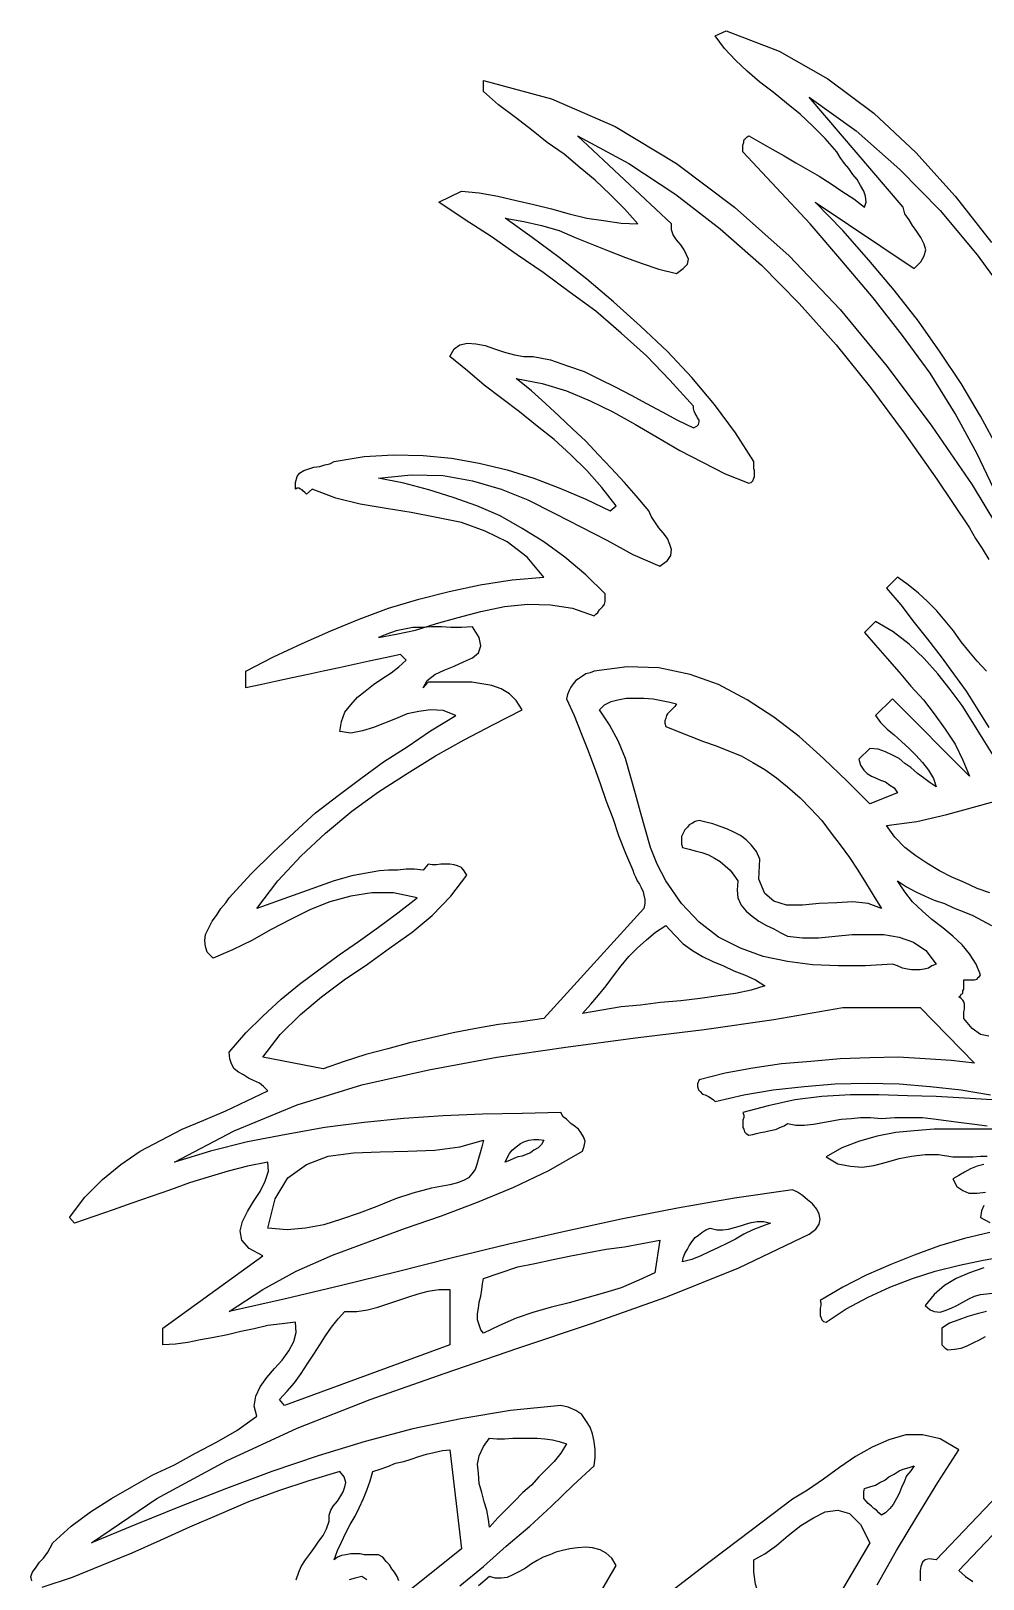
# Model space of a CAD drawing. Extents: x 0.03 to 7.02, y 0.01 to 6.89.
# Drawn here: x 0.079 to 1.213, y 5.049 to 6.894 of the extents above; entities that cross this region are included whole.
import ezdxf

# ---------------------------------------------------------------- set-up
doc = ezdxf.new("R2010")
doc.units = 0
doc.layers.add('1', color=7, linetype='Continuous')

msp = doc.modelspace()

# ---------------------------------------------------------------- linework, layer by layer
for points in [[(1.23, 6.34), (1.206, 6.39), (1.18, 6.438), (1.15, 6.486), (1.117, 6.531), (1.082, 6.576), (1.045, 6.62), (1.007, 6.664), (0.967, 6.707), (0.927, 6.75), (0.927, 6.752), (0.927, 6.755), (0.927, 6.758), (0.928, 6.761), (0.928, 6.763), (0.929, 6.765), (0.93, 6.766), (0.932, 6.768), (0.934, 6.769), (0.948, 6.761), (0.962, 6.753), (0.976, 6.745), (0.99, 6.737), (1.004, 6.729), (1.018, 6.721), (1.032, 6.712), (1.045, 6.703), (1.059, 6.694), (1.072, 6.684), (1.074, 6.69), (1.073, 6.697), (1.071, 6.703), (1.067, 6.71), (1.063, 6.717), (1.058, 6.723), (1.053, 6.73), (1.048, 6.736), (1.043, 6.743), (1.039, 6.75), (1.025, 6.766), (1.01, 6.781), (0.995, 6.795), (0.979, 6.808), (0.963, 6.821), (0.947, 6.833), (0.932, 6.846), (0.918, 6.859), (0.905, 6.873), (0.894, 6.888), (0.907, 6.894), (0.97, 6.87), (1.028, 6.837), (1.083, 6.796), (1.133, 6.749), (1.18, 6.697), (1.223, 6.642)], [(0.08, 5.047), (0.079, 5.052), (0.081, 5.057), (0.085, 5.063), (0.089, 5.069), (0.094, 5.074), (0.099, 5.081), (0.102, 5.086), (0.105, 5.092), (0.127, 5.112), (0.15, 5.129), (0.175, 5.145), (0.199, 5.159), (0.224, 5.173), (0.25, 5.185), (0.275, 5.199), (0.3, 5.212), (0.324, 5.226), (0.348, 5.243), (0.345, 5.255), (0.347, 5.267), (0.352, 5.278), (0.36, 5.289), (0.369, 5.3), (0.378, 5.31), (0.386, 5.321), (0.392, 5.332), (0.395, 5.343), (0.394, 5.355), (0.378, 5.353), (0.361, 5.351), (0.345, 5.347), (0.329, 5.344), (0.313, 5.34), (0.297, 5.337), (0.281, 5.334), (0.266, 5.331), (0.251, 5.329), (0.236, 5.328), (0.236, 5.348), (0.355, 5.434), (0.339, 5.443), (0.33, 5.453), (0.328, 5.464), (0.331, 5.475), (0.337, 5.487), (0.344, 5.499), (0.352, 5.511), (0.358, 5.523), (0.362, 5.535), (0.361, 5.546), (0.337, 5.541), (0.314, 5.535), (0.29, 5.528), (0.268, 5.521), (0.245, 5.513), (0.222, 5.505), (0.199, 5.497), (0.177, 5.489), (0.154, 5.481), (0.131, 5.473), (0.125, 5.48), (0.143, 5.504), (0.164, 5.525), (0.186, 5.543), (0.209, 5.559), (0.234, 5.572), (0.259, 5.585), (0.285, 5.596), (0.311, 5.607), (0.336, 5.619), (0.361, 5.631), (0.356, 5.636), (0.351, 5.64), (0.344, 5.643), (0.338, 5.646), (0.332, 5.65), (0.326, 5.653), (0.321, 5.657), (0.318, 5.663), (0.316, 5.669), (0.315, 5.677), (0.335, 5.7), (0.355, 5.72), (0.377, 5.74), (0.399, 5.758), (0.422, 5.775), (0.446, 5.793), (0.469, 5.809), (0.493, 5.826), (0.516, 5.843), (0.539, 5.861), (0.511, 5.867), (0.485, 5.867), (0.46, 5.863), (0.435, 5.856), (0.412, 5.847), (0.388, 5.835), (0.365, 5.823), (0.342, 5.81), (0.319, 5.799), (0.296, 5.789), (0.289, 5.796), (0.287, 5.803), (0.286, 5.81), (0.287, 5.817), (0.291, 5.825), (0.295, 5.833), (0.3, 5.84), (0.305, 5.848), (0.311, 5.855), (0.315, 5.861), (0.341, 5.889), (0.367, 5.915), (0.393, 5.939), (0.418, 5.962), (0.445, 5.983), (0.472, 6.003), (0.499, 6.023), (0.527, 6.041), (0.555, 6.06), (0.585, 6.078), (0.57, 6.084), (0.555, 6.085), (0.541, 6.083), (0.527, 6.08), (0.513, 6.074), (0.5, 6.069), (0.487, 6.064), (0.474, 6.06), (0.46, 6.057), (0.447, 6.059), (0.449, 6.071), (0.453, 6.082), (0.46, 6.091), (0.468, 6.1), (0.477, 6.107), (0.487, 6.115), (0.497, 6.122), (0.508, 6.129), (0.517, 6.136), (0.526, 6.144), (0.519, 6.151), (0.501, 6.147), (0.482, 6.143), (0.464, 6.139), (0.446, 6.135), (0.427, 6.131), (0.409, 6.127), (0.39, 6.123), (0.372, 6.119), (0.354, 6.115), (0.335, 6.111), (0.335, 6.131), (0.368, 6.148), (0.402, 6.164), (0.436, 6.179), (0.47, 6.193), (0.505, 6.206), (0.541, 6.217), (0.577, 6.226), (0.614, 6.234), (0.652, 6.24), (0.69, 6.243), (0.67, 6.267), (0.646, 6.285), (0.62, 6.298), (0.592, 6.308), (0.562, 6.314), (0.532, 6.32), (0.502, 6.325), (0.471, 6.33), (0.442, 6.337), (0.414, 6.348), (0.407, 6.342), (0.406, 6.343), (0.405, 6.344), (0.403, 6.346), (0.402, 6.347), (0.4, 6.348), (0.398, 6.349), (0.396, 6.349), (0.394, 6.348), (0.394, 6.356), (0.396, 6.363), (0.399, 6.367), (0.404, 6.37), (0.41, 6.372), (0.416, 6.374), (0.423, 6.375), (0.429, 6.377), (0.435, 6.378), (0.44, 6.381), (0.476, 6.387), (0.511, 6.389), (0.546, 6.388), (0.58, 6.385), (0.613, 6.379), (0.646, 6.371), (0.678, 6.361), (0.709, 6.349), (0.74, 6.336), (0.769, 6.322), (0.776, 6.328), (0.759, 6.35), (0.741, 6.37), (0.722, 6.389), (0.702, 6.407), (0.682, 6.423), (0.661, 6.44), (0.64, 6.456), (0.619, 6.472), (0.599, 6.489), (0.578, 6.506), (0.583, 6.515), (0.59, 6.52), (0.599, 6.522), (0.609, 6.521), (0.62, 6.519), (0.631, 6.515), (0.643, 6.511), (0.655, 6.508), (0.666, 6.506), (0.677, 6.506), (0.698, 6.502), (0.718, 6.495), (0.738, 6.488), (0.756, 6.479), (0.775, 6.47), (0.794, 6.46), (0.812, 6.45), (0.831, 6.44), (0.849, 6.43), (0.868, 6.421), (0.872, 6.423), (0.874, 6.425), (0.875, 6.428), (0.875, 6.43), (0.873, 6.433), (0.872, 6.435), (0.87, 6.438), (0.869, 6.441), (0.868, 6.444), (0.868, 6.447), (0.84, 6.478), (0.812, 6.507), (0.782, 6.534), (0.752, 6.56), (0.72, 6.583), (0.689, 6.606), (0.658, 6.627), (0.627, 6.649), (0.596, 6.669), (0.565, 6.69), (0.592, 6.703), (0.613, 6.701), (0.635, 6.697), (0.657, 6.692), (0.678, 6.687), (0.699, 6.682), (0.72, 6.676), (0.741, 6.671), (0.761, 6.668), (0.782, 6.665), (0.802, 6.664), (0.786, 6.682), (0.769, 6.699), (0.751, 6.716), (0.733, 6.731), (0.714, 6.747), (0.694, 6.761), (0.675, 6.776), (0.656, 6.791), (0.636, 6.806), (0.618, 6.822), (0.618, 6.835), (0.699, 6.813), (0.775, 6.78), (0.848, 6.736), (0.917, 6.684), (0.982, 6.626), (1.043, 6.562), (1.099, 6.494), (1.152, 6.423), (1.2, 6.353), (1.243, 6.282)], [(1.328, 5.21), (1.184, 5.059), (1.192, 5.052), (1.201, 5.046)], [(0.395, 5.048), (0.398, 5.057), (0.401, 5.064), (0.406, 5.072), (0.412, 5.08), (0.417, 5.087), (0.422, 5.094), (0.427, 5.101), (0.431, 5.109), (0.434, 5.118), (0.434, 5.125), (0.436, 5.131), (0.439, 5.136), (0.444, 5.142), (0.448, 5.148), (0.451, 5.153), (0.453, 5.159), (0.454, 5.164), (0.452, 5.171), (0.447, 5.177), (0.41, 5.166), (0.374, 5.154), (0.338, 5.141), (0.303, 5.126), (0.268, 5.111), (0.233, 5.095), (0.199, 5.08), (0.163, 5.065), (0.128, 5.051), (0.092, 5.039)], [(0.479, 5.048), (0.473, 5.052), (0.465, 5.05), (0.458, 5.048)]]:
    msp.add_lwpolyline(points)
at = {"layer": '1'}
for points in [[(1.231, 6.396), (1.21, 6.435), (1.187, 6.474), (1.162, 6.511), (1.136, 6.548), (1.107, 6.585), (1.077, 6.621), (1.046, 6.656), (1.013, 6.69), (1.131, 6.611), (1.139, 6.619), (1.143, 6.626), (1.145, 6.633), (1.143, 6.64), (1.139, 6.648), (1.134, 6.655), (1.129, 6.662), (1.125, 6.669), (1.12, 6.676), (1.118, 6.684), (1.006, 6.815), (1.062, 6.775), (1.114, 6.729), (1.162, 6.68), (1.206, 6.627), (1.247, 6.571)], [(1.225, 6.031), (1.213, 6.05), (1.201, 6.07), (1.188, 6.09), (1.174, 6.109), (1.159, 6.128), (1.143, 6.146), (1.125, 6.163), (1.106, 6.178), (1.085, 6.19), (1.072, 6.177), (1.085, 6.162), (1.099, 6.146), (1.113, 6.13), (1.127, 6.113), (1.142, 6.097), (1.155, 6.08), (1.168, 6.062), (1.18, 6.044), (1.189, 6.025), (1.197, 6.006), (1.105, 6.098), (1.085, 6.078), (1.091, 6.07), (1.099, 6.062), (1.107, 6.055), (1.116, 6.047), (1.125, 6.039), (1.133, 6.031), (1.141, 6.022), (1.148, 6.013), (1.154, 6.003), (1.157, 5.993), (1.15, 5.998), (1.142, 6.004), (1.135, 6.009), (1.127, 6.016), (1.12, 6.021), (1.113, 6.027), (1.105, 6.031), (1.097, 6.035), (1.088, 6.038), (1.078, 6.039), (1.065, 6.026), (1.067, 6.019), (1.071, 6.013), (1.075, 6.009), (1.08, 6.006), (1.085, 6.004), (1.091, 6.001), (1.097, 5.999), (1.102, 5.995), (1.107, 5.992), (1.111, 5.986), (1.078, 5.973), (1.051, 6), (1.023, 6.027), (0.994, 6.053), (0.964, 6.076), (0.932, 6.097), (0.898, 6.115), (0.864, 6.127), (0.827, 6.135), (0.789, 6.136), (0.75, 6.131), (0.745, 6.129), (0.74, 6.128), (0.736, 6.125), (0.731, 6.122), (0.728, 6.12), (0.725, 6.116), (0.722, 6.112), (0.72, 6.108), (0.718, 6.103), (0.717, 6.098), (0.726, 6.078), (0.734, 6.058), (0.742, 6.038), (0.75, 6.017), (0.757, 5.997), (0.764, 5.976), (0.772, 5.956), (0.779, 5.935), (0.787, 5.914), (0.796, 5.894), (0.797, 5.89), (0.799, 5.886), (0.801, 5.881), (0.804, 5.877), (0.806, 5.873), (0.808, 5.868), (0.809, 5.864), (0.81, 5.859), (0.81, 5.854), (0.809, 5.848), (0.69, 5.717), (0.663, 5.713), (0.636, 5.71), (0.609, 5.705), (0.582, 5.7), (0.556, 5.694), (0.53, 5.688), (0.504, 5.681), (0.478, 5.674), (0.452, 5.666), (0.427, 5.657), (0.355, 5.671), (0.376, 5.698), (0.4, 5.722), (0.425, 5.743), (0.452, 5.763), (0.48, 5.782), (0.506, 5.801), (0.533, 5.82), (0.557, 5.84), (0.579, 5.863), (0.598, 5.888), (0.595, 5.893), (0.592, 5.897), (0.587, 5.899), (0.583, 5.9), (0.578, 5.901), (0.573, 5.901), (0.567, 5.901), (0.562, 5.9), (0.557, 5.9), (0.552, 5.901), (0.546, 5.894), (0.536, 5.895), (0.526, 5.895), (0.516, 5.894), (0.505, 5.894), (0.494, 5.893), (0.483, 5.891), (0.472, 5.889), (0.461, 5.887), (0.45, 5.884), (0.44, 5.881), (0.348, 5.848), (0.373, 5.881), (0.401, 5.911), (0.43, 5.938), (0.461, 5.964), (0.493, 5.987), (0.527, 6.009), (0.561, 6.03), (0.595, 6.049), (0.629, 6.067), (0.664, 6.085), (0.657, 6.096), (0.649, 6.104), (0.639, 6.11), (0.628, 6.114), (0.616, 6.116), (0.604, 6.118), (0.591, 6.118), (0.578, 6.118), (0.565, 6.118), (0.552, 6.118), (0.546, 6.111), (0.551, 6.12), (0.56, 6.127), (0.571, 6.132), (0.583, 6.137), (0.594, 6.142), (0.605, 6.147), (0.612, 6.153), (0.615, 6.161), (0.613, 6.171), (0.605, 6.184), (0.592, 6.183), (0.579, 6.183), (0.568, 6.184), (0.556, 6.184), (0.545, 6.183), (0.534, 6.183), (0.524, 6.181), (0.514, 6.179), (0.503, 6.175), (0.493, 6.171), (0.514, 6.175), (0.537, 6.18), (0.562, 6.188), (0.588, 6.195), (0.615, 6.202), (0.643, 6.208), (0.671, 6.211), (0.698, 6.21), (0.724, 6.206), (0.75, 6.197), (0.752, 6.199), (0.754, 6.201), (0.756, 6.204), (0.758, 6.206), (0.76, 6.208), (0.762, 6.211), (0.763, 6.214), (0.763, 6.217), (0.763, 6.219), (0.763, 6.223), (0.74, 6.246), (0.715, 6.267), (0.69, 6.285), (0.664, 6.301), (0.638, 6.316), (0.61, 6.328), (0.582, 6.338), (0.553, 6.347), (0.523, 6.355), (0.493, 6.361), (0.532, 6.365), (0.57, 6.364), (0.605, 6.358), (0.639, 6.348), (0.671, 6.335), (0.703, 6.319), (0.734, 6.303), (0.765, 6.287), (0.796, 6.27), (0.828, 6.256), (0.837, 6.263), (0.841, 6.269), (0.842, 6.276), (0.84, 6.282), (0.837, 6.289), (0.832, 6.296), (0.827, 6.302), (0.822, 6.309), (0.818, 6.315), (0.815, 6.322), (0.8, 6.34), (0.786, 6.356), (0.77, 6.373), (0.755, 6.389), (0.74, 6.405), (0.724, 6.42), (0.708, 6.435), (0.692, 6.45), (0.675, 6.465), (0.657, 6.48), (0.688, 6.474), (0.717, 6.465), (0.745, 6.453), (0.772, 6.44), (0.799, 6.425), (0.825, 6.41), (0.852, 6.394), (0.879, 6.38), (0.906, 6.366), (0.934, 6.355), (0.937, 6.356), (0.939, 6.358), (0.94, 6.361), (0.941, 6.363), (0.941, 6.366), (0.941, 6.37), (0.94, 6.372), (0.94, 6.375), (0.94, 6.378), (0.94, 6.381), (0.918, 6.415), (0.893, 6.449), (0.866, 6.481), (0.837, 6.512), (0.805, 6.542), (0.773, 6.571), (0.741, 6.598), (0.708, 6.624), (0.676, 6.648), (0.644, 6.671), (0.666, 6.667), (0.687, 6.662), (0.708, 6.656), (0.727, 6.648), (0.747, 6.64), (0.767, 6.632), (0.787, 6.624), (0.807, 6.617), (0.827, 6.61), (0.848, 6.605), (0.856, 6.611), (0.861, 6.616), (0.862, 6.622), (0.86, 6.627), (0.857, 6.633), (0.853, 6.639), (0.848, 6.645), (0.844, 6.651), (0.842, 6.657), (0.842, 6.664), (0.73, 6.769), (0.791, 6.736), (0.847, 6.699), (0.9, 6.658), (0.949, 6.615), (0.994, 6.569), (1.038, 6.52), (1.079, 6.469), (1.119, 6.415), (1.158, 6.36), (1.197, 6.302), (1.204, 6.289), (1.212, 6.277), (1.22, 6.264)], [(1.217, 6.131), (1.206, 6.143), (1.196, 6.155), (1.187, 6.166), (1.178, 6.179), (1.168, 6.191), (1.158, 6.203), (1.147, 6.214), (1.136, 6.224), (1.124, 6.234), (1.111, 6.243), (1.098, 6.23), (1.115, 6.21), (1.131, 6.189), (1.147, 6.169), (1.163, 6.148), (1.178, 6.128), (1.193, 6.107), (1.207, 6.085), (1.22, 6.064)], [(0.848, 6.092), (0.846, 6.089), (0.844, 6.087), (0.842, 6.085), (0.84, 6.083), (0.837, 6.08), (0.836, 6.078), (0.835, 6.075), (0.834, 6.072), (0.834, 6.069), (0.835, 6.065), (0.85, 6.059), (0.865, 6.053), (0.88, 6.047), (0.895, 6.042), (0.91, 6.036), (0.925, 6.03), (0.939, 6.022), (0.953, 6.014), (0.967, 6.004), (0.98, 5.993), (0.995, 5.98), (1.008, 5.967), (1.021, 5.953), (1.032, 5.938), (1.043, 5.924), (1.054, 5.909), (1.064, 5.894), (1.073, 5.879), (1.083, 5.863), (1.092, 5.848), (1.076, 5.854), (1.058, 5.856), (1.039, 5.855), (1.018, 5.854), (0.998, 5.852), (0.979, 5.852), (0.964, 5.857), (0.953, 5.866), (0.946, 5.883), (0.947, 5.907), (0.943, 5.916), (0.937, 5.924), (0.931, 5.93), (0.924, 5.935), (0.916, 5.939), (0.908, 5.943), (0.9, 5.946), (0.891, 5.949), (0.883, 5.951), (0.875, 5.953), (0.87, 5.952), (0.867, 5.95), (0.863, 5.948), (0.861, 5.945), (0.858, 5.942), (0.856, 5.938), (0.854, 5.934), (0.854, 5.93), (0.854, 5.925), (0.855, 5.921), (0.863, 5.919), (0.87, 5.917), (0.878, 5.915), (0.886, 5.912), (0.893, 5.908), (0.9, 5.904), (0.906, 5.899), (0.912, 5.894), (0.916, 5.888), (0.921, 5.881), (0.92, 5.87), (0.921, 5.861), (0.925, 5.852), (0.931, 5.845), (0.938, 5.839), (0.946, 5.833), (0.955, 5.828), (0.964, 5.824), (0.972, 5.819), (0.98, 5.815), (0.998, 5.813), (1.017, 5.813), (1.037, 5.815), (1.057, 5.817), (1.076, 5.817), (1.095, 5.817), (1.113, 5.814), (1.13, 5.808), (1.145, 5.798), (1.157, 5.782), (1.152, 5.78), (1.148, 5.777), (1.143, 5.776), (1.138, 5.775), (1.133, 5.775), (1.128, 5.775), (1.123, 5.776), (1.117, 5.777), (1.111, 5.78), (1.105, 5.782), (1.073, 5.78), (1.041, 5.78), (1.01, 5.781), (0.98, 5.785), (0.951, 5.791), (0.924, 5.801), (0.898, 5.814), (0.875, 5.832), (0.854, 5.854), (0.835, 5.881), (0.825, 5.901), (0.817, 5.921), (0.811, 5.942), (0.805, 5.963), (0.799, 5.985), (0.793, 6.006), (0.787, 6.027), (0.779, 6.047), (0.768, 6.067), (0.756, 6.085), (0.762, 6.091), (0.77, 6.095), (0.778, 6.097), (0.788, 6.099), (0.798, 6.099), (0.809, 6.099), (0.82, 6.098), (0.83, 6.096), (0.84, 6.094), (0.848, 6.092)], [(1.221, 5.867), (1.206, 5.872), (1.191, 5.879), (1.175, 5.886), (1.161, 5.893), (1.146, 5.902), (1.133, 5.911), (1.12, 5.921), (1.108, 5.933), (1.098, 5.947), (1.134, 5.952), (1.17, 5.96), (1.206, 5.97), (1.242, 5.98)], [(1.22, 5.696), (1.21, 5.698), (1.2, 5.705), (1.19, 5.717), (1.19, 5.719), (1.19, 5.722), (1.19, 5.725), (1.191, 5.728), (1.191, 5.731), (1.191, 5.734), (1.19, 5.737), (1.189, 5.739), (1.187, 5.741), (1.184, 5.743), (1.186, 5.744), (1.187, 5.746), (1.189, 5.747), (1.189, 5.75), (1.19, 5.752), (1.19, 5.754), (1.19, 5.757), (1.19, 5.76), (1.19, 5.763), (1.193, 5.763), (1.196, 5.763), (1.199, 5.763), (1.201, 5.763), (1.203, 5.763), (1.206, 5.764), (1.207, 5.766), (1.209, 5.767), (1.21, 5.769), (1.205, 5.782), (1.197, 5.794), (1.188, 5.805), (1.177, 5.815), (1.165, 5.825), (1.152, 5.835), (1.141, 5.845), (1.129, 5.856), (1.12, 5.868), (1.111, 5.881), (1.122, 5.874), (1.133, 5.868), (1.144, 5.863), (1.155, 5.858), (1.167, 5.854), (1.178, 5.849), (1.19, 5.844), (1.201, 5.84), (1.212, 5.834), (1.223, 5.828)], [(0.953, 5.756), (0.937, 5.751), (0.918, 5.747), (0.898, 5.744), (0.876, 5.741), (0.853, 5.738), (0.829, 5.736), (0.805, 5.733), (0.782, 5.731), (0.759, 5.727), (0.736, 5.723), (0.746, 5.734), (0.755, 5.745), (0.764, 5.756), (0.773, 5.768), (0.782, 5.78), (0.791, 5.791), (0.801, 5.801), (0.812, 5.811), (0.823, 5.82), (0.835, 5.828), (0.845, 5.817), (0.856, 5.806), (0.867, 5.798), (0.879, 5.791), (0.891, 5.785), (0.904, 5.78), (0.916, 5.774), (0.929, 5.769), (0.942, 5.763), (0.953, 5.756)], [(0.59, 5.041), (0.618, 5.064), (0.645, 5.088), (0.673, 5.112), (0.699, 5.136), (0.725, 5.161), (0.75, 5.184), (0.751, 5.194), (0.751, 5.203), (0.75, 5.213), (0.748, 5.222), (0.745, 5.23), (0.74, 5.238), (0.735, 5.245), (0.728, 5.25), (0.719, 5.254), (0.71, 5.256), (0.65, 5.25), (0.591, 5.24), (0.534, 5.228), (0.477, 5.213), (0.421, 5.196), (0.366, 5.177), (0.312, 5.157), (0.258, 5.136), (0.204, 5.114), (0.151, 5.092), (0.229, 5.145), (0.312, 5.19), (0.396, 5.229), (0.483, 5.263), (0.571, 5.294), (0.659, 5.324), (0.748, 5.354), (0.835, 5.385), (0.922, 5.42), (1.006, 5.46), (1.014, 5.466), (1.018, 5.472), (1.019, 5.478), (1.018, 5.484), (1.015, 5.49), (1.01, 5.496), (1.004, 5.501), (0.998, 5.506), (0.992, 5.51), (0.986, 5.513), (0.917, 5.503), (0.849, 5.491), (0.782, 5.478), (0.715, 5.463), (0.648, 5.448), (0.581, 5.432), (0.515, 5.415), (0.449, 5.399), (0.382, 5.383), (0.315, 5.368), (0.355, 5.394), (0.395, 5.416), (0.438, 5.435), (0.481, 5.451), (0.525, 5.467), (0.568, 5.482), (0.611, 5.498), (0.654, 5.516), (0.696, 5.536), (0.736, 5.559), (0.738, 5.565), (0.739, 5.571), (0.737, 5.576), (0.734, 5.581), (0.731, 5.585), (0.726, 5.589), (0.722, 5.592), (0.717, 5.597), (0.713, 5.6), (0.71, 5.605), (0.664, 5.604), (0.617, 5.603), (0.57, 5.601), (0.523, 5.598), (0.476, 5.593), (0.429, 5.587), (0.383, 5.579), (0.337, 5.57), (0.293, 5.559), (0.25, 5.546), (0.321, 5.583), (0.396, 5.614), (0.473, 5.638), (0.553, 5.656), (0.634, 5.671), (0.716, 5.683), (0.799, 5.694), (0.881, 5.704), (0.964, 5.716), (1.046, 5.73), (1.138, 5.73), (1.203, 5.664)], [(1.203, 5.664), (1.175, 5.667), (1.144, 5.669), (1.112, 5.671), (1.078, 5.67), (1.043, 5.669), (1.008, 5.666), (0.973, 5.663), (0.939, 5.658), (0.906, 5.652), (0.875, 5.644), (0.873, 5.639), (0.873, 5.636), (0.874, 5.632), (0.876, 5.63), (0.879, 5.627), (0.882, 5.626), (0.886, 5.624), (0.889, 5.622), (0.892, 5.62), (0.894, 5.618), (0.928, 5.626), (0.963, 5.632), (1, 5.636), (1.037, 5.639), (1.075, 5.64), (1.113, 5.639), (1.15, 5.636), (1.187, 5.632), (1.222, 5.626)], [(1.224, 5.62), (1.191, 5.622), (1.157, 5.624), (1.123, 5.625), (1.089, 5.626), (1.055, 5.626), (1.021, 5.624), (0.989, 5.62), (0.957, 5.613), (0.927, 5.605), (0.928, 5.602), (0.928, 5.599), (0.927, 5.596), (0.927, 5.593), (0.927, 5.59), (0.927, 5.587), (0.928, 5.585), (0.929, 5.582), (0.931, 5.58), (0.934, 5.578), (0.939, 5.579), (0.943, 5.58), (0.948, 5.581), (0.953, 5.582), (0.958, 5.583), (0.962, 5.584), (0.967, 5.585), (0.971, 5.587), (0.976, 5.589), (0.98, 5.592), (0.99, 5.59), (1, 5.59), (1.011, 5.591), (1.022, 5.593), (1.033, 5.595), (1.044, 5.597), (1.056, 5.598), (1.067, 5.599), (1.079, 5.599), (1.092, 5.598), (1.108, 5.599), (1.125, 5.599), (1.141, 5.599), (1.157, 5.597), (1.172, 5.595), (1.187, 5.593), (1.203, 5.591), (1.218, 5.589)], [(0.618, 5.572), (0.616, 5.564), (0.614, 5.557), (0.612, 5.55), (0.61, 5.543), (0.608, 5.537), (0.604, 5.532), (0.6, 5.527), (0.594, 5.524), (0.587, 5.521), (0.578, 5.519), (0.556, 5.515), (0.534, 5.509), (0.513, 5.502), (0.491, 5.493), (0.47, 5.485), (0.449, 5.478), (0.428, 5.471), (0.406, 5.467), (0.384, 5.465), (0.361, 5.467), (0.37, 5.502), (0.385, 5.527), (0.407, 5.543), (0.433, 5.553), (0.463, 5.557), (0.495, 5.558), (0.528, 5.559), (0.56, 5.56), (0.59, 5.564), (0.618, 5.572)], [(0.69, 5.572), (0.687, 5.567), (0.683, 5.563), (0.678, 5.56), (0.674, 5.557), (0.669, 5.555), (0.664, 5.553), (0.659, 5.552), (0.654, 5.55), (0.649, 5.548), (0.644, 5.546), (0.646, 5.551), (0.649, 5.556), (0.652, 5.56), (0.657, 5.564), (0.662, 5.568), (0.666, 5.57), (0.672, 5.572), (0.678, 5.573), (0.684, 5.573), (0.69, 5.572)], [(1.226, 5.585), (1.202, 5.585), (1.178, 5.585), (1.155, 5.585), (1.131, 5.583), (1.109, 5.581), (1.087, 5.577), (1.066, 5.571), (1.045, 5.563), (1.026, 5.552), (1.04, 5.544), (1.055, 5.541), (1.069, 5.54), (1.083, 5.542), (1.098, 5.546), (1.113, 5.55), (1.128, 5.553), (1.144, 5.555), (1.16, 5.555), (1.177, 5.552), (1.185, 5.552), (1.193, 5.552), (1.201, 5.552), (1.21, 5.553), (1.218, 5.553)], [(1.214, 5.543), (1.206, 5.541), (1.198, 5.538), (1.191, 5.534), (1.184, 5.53), (1.177, 5.526), (1.182, 5.517), (1.189, 5.512), (1.196, 5.509), (1.206, 5.509), (1.216, 5.51)], [(1.214, 5.494), (1.211, 5.488), (1.21, 5.48), (1.221, 5.474)], [(0.96, 5.473), (0.949, 5.469), (0.939, 5.465), (0.928, 5.46), (0.918, 5.454), (0.908, 5.449), (0.898, 5.444), (0.887, 5.439), (0.877, 5.434), (0.866, 5.43), (0.855, 5.427), (0.856, 5.432), (0.858, 5.437), (0.861, 5.442), (0.863, 5.446), (0.866, 5.451), (0.87, 5.456), (0.874, 5.459), (0.878, 5.462), (0.883, 5.465), (0.888, 5.467), (0.896, 5.465), (0.903, 5.465), (0.91, 5.466), (0.917, 5.468), (0.924, 5.47), (0.93, 5.472), (0.937, 5.474), (0.944, 5.475), (0.952, 5.475), (0.96, 5.473)], [(1.221, 5.462), (1.191, 5.455), (1.161, 5.446), (1.131, 5.435), (1.103, 5.424), (1.074, 5.411), (1.046, 5.397), (1.019, 5.381), (1.02, 5.378), (1.02, 5.375), (1.019, 5.372), (1.019, 5.37), (1.019, 5.366), (1.019, 5.363), (1.02, 5.361), (1.021, 5.358), (1.023, 5.356), (1.026, 5.355), (1.05, 5.371), (1.076, 5.385), (1.102, 5.397), (1.129, 5.407), (1.156, 5.416), (1.185, 5.423), (1.213, 5.429), (1.243, 5.434)], [(0.822, 5.414), (0.803, 5.405), (0.782, 5.396), (0.762, 5.39), (0.741, 5.384), (0.72, 5.378), (0.699, 5.373), (0.678, 5.367), (0.657, 5.36), (0.637, 5.351), (0.618, 5.342), (0.615, 5.346), (0.613, 5.352), (0.611, 5.358), (0.611, 5.365), (0.612, 5.372), (0.613, 5.379), (0.615, 5.386), (0.616, 5.394), (0.617, 5.401), (0.618, 5.407), (0.638, 5.414), (0.659, 5.421), (0.679, 5.425), (0.701, 5.43), (0.722, 5.434), (0.743, 5.438), (0.764, 5.442), (0.786, 5.445), (0.807, 5.449), (0.828, 5.453), (0.822, 5.414)], [(1.214, 5.42), (1.197, 5.414), (1.181, 5.407), (1.167, 5.399), (1.155, 5.388), (1.144, 5.375), (1.15, 5.37), (1.155, 5.368), (1.162, 5.367), (1.168, 5.369), (1.175, 5.372), (1.182, 5.375), (1.189, 5.379), (1.196, 5.383), (1.203, 5.386), (1.21, 5.388), (1.263, 5.394)], [(0.578, 5.328), (0.381, 5.256), (0.375, 5.263), (0.384, 5.273), (0.393, 5.283), (0.401, 5.294), (0.408, 5.305), (0.416, 5.317), (0.423, 5.328), (0.43, 5.339), (0.437, 5.349), (0.445, 5.359), (0.453, 5.368), (0.467, 5.368), (0.48, 5.37), (0.492, 5.373), (0.504, 5.377), (0.516, 5.381), (0.528, 5.385), (0.54, 5.389), (0.552, 5.392), (0.565, 5.394), (0.578, 5.394), (0.578, 5.328)], [(1.217, 5.368), (1.206, 5.365), (1.195, 5.362), (1.184, 5.358), (1.173, 5.354), (1.164, 5.348), (1.164, 5.345), (1.164, 5.342), (1.164, 5.34), (1.164, 5.337), (1.164, 5.333), (1.164, 5.331), (1.164, 5.328), (1.166, 5.326), (1.168, 5.324), (1.171, 5.322), (1.179, 5.323), (1.187, 5.324), (1.194, 5.327), (1.202, 5.331), (1.209, 5.334), (1.216, 5.338)], [(0.517, 5.047), (0.515, 5.052), (0.512, 5.057), (0.509, 5.061), (0.506, 5.066), (0.502, 5.07), (0.498, 5.075), (0.493, 5.078), (0.488, 5.078), (0.482, 5.078), (0.476, 5.078), (0.471, 5.079), (0.465, 5.079), (0.46, 5.079), (0.454, 5.078), (0.449, 5.077), (0.444, 5.075), (0.44, 5.072), (0.444, 5.083), (0.449, 5.093), (0.454, 5.104), (0.459, 5.114), (0.465, 5.124), (0.47, 5.134), (0.475, 5.145), (0.479, 5.155), (0.483, 5.166), (0.486, 5.177), (0.495, 5.18), (0.504, 5.183), (0.513, 5.187), (0.523, 5.189), (0.532, 5.192), (0.541, 5.195), (0.55, 5.198), (0.559, 5.2), (0.569, 5.202), (0.578, 5.203), (0.592, 5.085)], [(0.717, 5.21), (0.71, 5.199), (0.702, 5.189), (0.693, 5.18), (0.684, 5.171), (0.675, 5.161), (0.665, 5.152), (0.655, 5.142), (0.645, 5.132), (0.635, 5.122), (0.625, 5.111), (0.624, 5.12), (0.622, 5.131), (0.619, 5.141), (0.616, 5.152), (0.613, 5.163), (0.612, 5.175), (0.611, 5.186), (0.613, 5.196), (0.618, 5.207), (0.625, 5.217), (0.634, 5.216), (0.643, 5.216), (0.653, 5.217), (0.663, 5.217), (0.672, 5.217), (0.682, 5.217), (0.691, 5.216), (0.7, 5.215), (0.708, 5.213), (0.717, 5.21)], [(1.087, 5.042), (1.11, 5.083), (1.134, 5.123), (1.159, 5.164), (1.184, 5.203), (1.162, 5.216), (1.141, 5.221), (1.121, 5.221), (1.101, 5.215), (1.081, 5.206), (1.061, 5.195), (1.042, 5.182), (1.023, 5.168), (1.004, 5.155), (0.986, 5.144), (0.937, 5.107), (0.888, 5.07), (0.84, 5.033)], [(1.289, 5.21), (1.157, 5.072), (1.149, 5.073), (1.144, 5.072), (1.141, 5.069), (1.139, 5.064), (1.138, 5.059), (1.138, 5.053), (1.138, 5.047)], [(1.131, 5.184), (1.127, 5.178), (1.122, 5.172), (1.119, 5.165), (1.116, 5.158), (1.113, 5.151), (1.11, 5.145), (1.106, 5.138), (1.102, 5.133), (1.097, 5.128), (1.092, 5.125), (1.089, 5.128), (1.086, 5.131), (1.083, 5.133), (1.08, 5.136), (1.076, 5.139), (1.074, 5.142), (1.071, 5.145), (1.071, 5.149), (1.071, 5.153), (1.072, 5.157), (1.078, 5.159), (1.085, 5.161), (1.09, 5.164), (1.096, 5.167), (1.101, 5.171), (1.107, 5.174), (1.113, 5.178), (1.118, 5.18), (1.125, 5.182), (1.131, 5.184)], [(1.078, 5.092), (0.993, 4.947), (0.986, 4.958), (0.978, 4.97), (0.97, 4.981), (0.963, 4.993), (0.956, 5.005), (0.95, 5.017), (0.946, 5.03), (0.942, 5.043), (0.94, 5.057), (0.94, 5.072), (0.953, 5.079), (0.967, 5.089), (0.981, 5.101), (0.996, 5.113), (1.011, 5.122), (1.025, 5.129), (1.04, 5.131), (1.054, 5.127), (1.067, 5.114), (1.078, 5.092)], [(0.592, 5.085), (0.526, 5.032)], [(0.756, 5.031), (0.776, 5.065), (0.771, 5.074), (0.764, 5.08), (0.757, 5.084), (0.748, 5.086), (0.74, 5.087), (0.73, 5.086), (0.721, 5.085), (0.712, 5.083), (0.704, 5.081), (0.697, 5.078), (0.689, 5.075), (0.682, 5.071), (0.675, 5.067), (0.668, 5.062), (0.661, 5.058), (0.653, 5.054), (0.646, 5.051), (0.639, 5.05), (0.632, 5.05), (0.625, 5.052), (0.612, 5.041)]]:
    msp.add_lwpolyline(points, dxfattribs=at)

doc.saveas('drawing.dxf')
